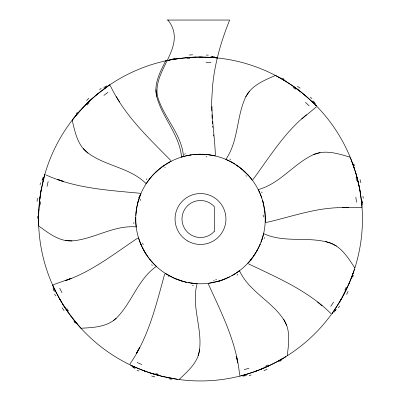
<?xml version="1.0" encoding="UTF-8"?>
<svg xmlns="http://www.w3.org/2000/svg" width="401" height="401" viewBox="0 0 401 401"><rect width="100%" height="100%" fill="white"/><g stroke="black" fill="none" stroke-linecap="round" stroke-linejoin="round"><path stroke-width="0.6" d="M265.277 219.252L264.926 212.269M38.556 218.685L38.561 218.234M135.723 218.946L135.738 217.593M265.277 219.317L265.272 219.618M38.561 217.788L38.586 215.989M265.277 219.553L265.191 222.304M135.733 217.783L135.824 222.615M38.596 215.527L38.606 215.046M38.621 214.555L39.574 200.881M38.651 213.543L38.566 220.851M38.802 210.149L38.832 209.563M135.824 215.432L136.475 209.177L137.799 202.736M179.077 379.526C187.102 371.892 196.48 363.923 199.107 352.584C203.317 329.577 190.816 306.73 197.107 283.697L188.044 282.575M39.143 205.237L40.07 196.946M136.069 212.294L136.17 211.432M40.275 195.493L39.965 197.693A50.701 8.416 -75.9 0 0 39.564 200.901M40.195 196.034L41.318 189.252M136.4 209.648L136.546 208.72M40.812 192.069L40.912 191.483M41.017 190.886L44.651 175.011M199.748 349.341L198.159 355.757M137.247 205.036L137.317 204.716M263.597 233.668L263.617 233.572C285.026 243.668 309.382 235.648 331.216 243.322C342.213 247.743 348.614 258.605 354.86 267.978M263.557 233.828L263.427 234.374M42.997 181.352L43.243 180.345M263.377 234.575L262.66 237.237M43.338 179.949L43.498 179.312M137.633 203.402L137.713 203.066M137.779 202.826L140.525 194.525M137.979 202.069L138.265 201.046M44.401 175.904L44.506 175.523M44.621 175.107L44.737 174.701M44.696 174.841L44.817 174.425M262.51 237.738L260.941 242.309M164.681 274.008C156.089 304.94 148.696 337.046 130.039 363.847M354.349 269.562L354.253 269.853M354.208 269.993L354.118 270.254M352.875 273.838L354.003 270.605M353.717 271.452L353.567 271.888M352.995 273.517L351.617 277.221M139.518 197.167L139.648 196.806M352.8 274.058L352.409 275.121M352.253 275.542L351.04 278.69M139.999 195.858L140.15 195.467M351.276 278.104L351.451 277.652M351.096 278.56L349.191 283.171M140.791 193.889L140.982 193.442M259.978 244.665L260.169 244.219M260.054 244.49L256.55 251.482M343.02 295.908L349.186 283.176M348.705 284.284L348.95 283.718M275.943 75.714L275.422 75.438C264.319 80.335 251.602 85.288 245.783 96.791C236.264 116.751 238.795 140.721 225.813 159.382L226.45 159.653M347.416 287.136L345.522 291.081M165.653 60.857C160.24 71.749 153.683 83.684 156.631 96.28C162.169 117.688 179.513 134.42 181.563 157.062L181.713 157.017M344.063 293.943L340.7 300.063M257.081 250.55L253.627 256.069M341.341 298.935L340.745 299.978M340.619 300.199L334.825 309.467M339.908 301.417L340.269 300.805M245.783 96.791L249.472 91.303M255.537 253.166L254.981 254.049A23.178 0.466 -49.8 0 1 254.715 254.424M335.627 308.259L334.459 310.008M334.479 309.978L332.083 313.402M253.853 255.743L253.457 256.309M147.508 181.753L147.919 181.177M253.482 256.274L249.497 261.382M332.444 312.9L332.239 313.191M148.325 180.62L146.185 183.708C129.358 166.776 103.343 166.154 85.518 151.012C76.992 143.082 74.897 131.032 72.15 120.255M252.841 257.171L252.199 258.033M148.636 180.199L151.673 176.44M252.966 179.578C269.617 157.057 284.379 132.581 306.494 114.781M72.22 120.17L72.721 119.518M72.696 119.553L73.142 118.982M73.067 119.077L74.015 117.879M73.498 118.526L73.749 118.21M251.302 259.196L250.825 259.793M73.904 118.019L74.36 117.448M74.24 117.598L74.751 116.967M74.601 117.147L75.844 115.628M75.268 116.33L75.594 115.939M75.754 115.744L83.142 107.413M76.065 115.368L76.36 115.017M76.651 114.666L76.942 114.32M77.233 113.979L79.032 111.909M249.297 261.612L248.485 262.525M79.358 111.538L80.03 110.781M152.104 175.949L153.718 174.204M248.089 262.956L247.783 263.282M153.252 174.696L157.418 170.636M83.132 107.423L88.877 101.684A50.701 8.416 -35.9 0 1 91.207 99.498L97.684 93.889M80.596 327.858L80.957 328.254C93.082 327.537 106.731 327.176 116.15 318.364C131.919 302.865 137.738 279.477 156.32 266.379L156.305 266.369M85.749 104.741L86.215 104.275M86.726 103.764L92.877 98.004M155.738 172.184L162.651 166.44L170.295 161.703M113.573 320.434L116.15 318.364M301.727 118.967L316.249 107.002M95.488 95.729L95.944 95.343M96.405 94.952L108.756 85.558M161.027 167.648L161.824 167.047M239.412 270.795L239.492 270.735C249.457 292.439 273.738 301.893 285.291 322.229C290.57 332.604 288.509 344.735 287.266 355.742M239.277 270.896L238.811 271.241M103.643 89.222L105.744 87.679M239.176 270.971L237.688 272.043M162.851 166.295L163.252 166.009M237.753 271.998L236.4 272.926M108.626 85.649L109.363 85.142M109.393 85.127L109.658 84.942M109.593 84.987L109.894 84.781M235.963 273.216L231.823 275.708M137.708 238.114C114.365 253.582 92.12 271.537 65.253 280.695L71.157 278.394L53.423 284.67M285.858 356.629L285.602 356.785M285.352 356.94L284.77 357.296M285.131 357.075L284.855 357.246M284.159 357.667L283.893 357.827M167.162 163.468L167.824 163.077M283.437 358.103L278.84 360.74M283.061 358.324L281.983 358.955M281.783 359.075L279.632 360.298M169.037 162.385L169.402 162.184M278.936 360.684L277.457 361.496M278.013 361.196L278.439 360.96M277.582 361.426L269.166 365.672L260.249 369.527M170.911 161.387L171.207 161.232M229.743 276.81L222.279 280.013M350.193 157.232C338.554 153.768 325.607 149.433 313.747 154.49C293.622 163.663 280.159 183.648 258.219 189.603L258.274 189.708M269.251 365.632L265.267 367.436A50.701 8.416 -15.9 0 1 262.329 368.689M225.698 278.68L224.866 279.026M262.304 368.694L254.319 371.742M257.016 370.77L255.888 371.186M222.339 279.993L220.37 280.66M221.698 280.219L222.019 280.104M253.998 371.857L247.141 374.088M313.747 154.49L320.103 152.661M220.605 280.585L219.071 281.066M209.287 283.186L220.029 280.77M181.558 157.062L185.207 156.064M247.126 374.093L245.252 374.644M245.151 374.674L244.625 374.825M244.66 374.815L241.307 375.727M216.751 281.713L217.091 281.622M240.625 375.902L240.881 375.837M239.733 376.128L240.024 376.053M185.718 155.939L190.46 155.012M266.038 222.525C289.507 217.247 312.439 208.836 336.69 207.748C344.87 206.881 354.379 207.668 362.023 207.357M165.608 60.867L166.139 60.752M166.28 60.721L167.272 60.511M167.117 60.546L167.653 60.431M167.357 60.491L168.194 60.32M167.949 60.371L168.711 60.215M168.435 60.27L169.152 60.13M168.961 60.165L169.763 60.01M169.533 60.055L171.067 59.764M170.57 59.854L175.357 59.027M171.798 59.629L172.25 59.548M172.696 59.468L173.142 59.393M173.583 59.318L174.024 59.243M174.45 59.173L190.405 57.378A50.701 8.416 4.1 0 1 193.598 57.203L200.756 57.067M190.199 155.057L191.563 154.851M175.813 58.957L176.29 58.887M176.776 58.812L177.778 58.666M208.615 283.276L208.335 283.312M192.791 154.691L199.778 154.235L206.776 154.535M38.671 212.921A161.944 161.944 0 0 1 283.046 79.684A161.944 161.944 0 0 1 283.572 358.023A161.944 161.944 0 0 1 38.697 225.698L38.707 225.908C48.496 233.071 59.142 241.613 72.015 240.901C94.065 239.166 113.553 224.991 136.205 226.901L136.205 226.911M186.044 57.714L195.833 57.132M342.354 207.442L348.664 207.302M199.297 57.067L211.999 57.473M167.042 20.05L229.648 20.05C222.525 37.709 216.851 56.045 213.969 74.897A194.565 194.54 -58.8 0 0 212.57 86.305L211.768 99.543A193.954 193.909 -65 0 0 211.778 110.992M201.452 57.067L202.164 57.072M72.015 240.901L65.418 240.45M210.229 57.358L212.329 57.498M212.289 57.493L215.999 57.809M215.838 57.794L216.234 57.829M216.194 57.829L216.58 57.864M206.675 154.525L207.377 154.596M216.455 57.854L216.936 57.899M216.735 57.879L217.372 57.944M207.267 154.585L214.194 155.693M192.821 283.327L192.455 283.281M140.119 193.287C108.16 190.194 75.258 188.485 45.629 174.771M177.427 379.296L161.949 376.293M209.903 154.916L210.279 154.971M173.944 378.76L174.194 378.8M173.443 378.674L172.961 378.589M171.618 378.354L172.059 378.434M171.177 378.273L170.3 378.108M169.412 377.937L169.859 378.023M168.485 377.752L168.956 377.847M168.004 377.657L167.011 377.451M214.169 155.688L214.991 155.874M186.495 282.254L185.563 282.038M214.941 155.859L215.272 155.939M185.748 282.083L184.3 281.728M161.929 376.288L149.518 372.714M183.904 281.622L184.34 281.738M183.974 281.642L174.124 278.169L165.137 273.281M158.916 375.521L154.706 374.344A50.701 8.416 24.1 0 1 151.648 373.416L150.836 373.146M181.869 281.046L181.016 280.785M325.547 241.492L331.216 243.322L336.444 246.074M180.585 280.65L179.708 280.359M150.039 372.885L144.906 371.105M178.806 280.043L179.262 280.204M145.678 371.391L146.245 371.592M144.22 370.855L144.876 371.095M145.112 371.186L143.553 370.604M143.232 370.484L134.741 367M176.089 279.011L175.453 278.745A23.178 0.466 30.2 0 1 175.036 278.55M226.405 159.633L226.745 159.788M226.58 159.713L226.846 159.829M226.786 159.804L228.625 160.656M134.646 366.955L133.262 366.334M134.145 366.73L134.445 366.865M132.801 366.118L131.022 365.291M227.989 160.35L228.274 160.485M228.354 160.525L228.851 160.766M130.626 365.1L130.275 364.93M228.69 160.686L229.247 160.956M229.713 161.192L233.417 163.217M248.394 263.803C277.392 277.667 307.778 290.514 330.94 313.587M276.249 75.874L277.758 76.681M277.001 76.275L277.271 76.421M277.532 76.561L280.314 78.1M278.75 77.228L279.156 77.453M279.873 77.849L284.88 80.786M281.753 78.922L282.139 79.152M282.525 79.378L282.911 79.604M233.327 163.167L234.896 164.114M283.281 79.824L292.154 85.498L300.976 92.004M233.678 163.372L233.943 163.533M285.296 81.042L286.159 81.573M235.933 164.781L241.758 169.072M293.106 86.155L296.66 88.706M237.512 165.844L237.848 166.079M238.189 166.32L238.53 166.57M239.227 167.082L239.933 167.618M299.226 90.641L304.79 95.117M240.655 168.179L248.65 175.678M317.512 302.038L322.148 305.803M303.672 94.185L313.141 102.656M305.321 95.568L305.863 96.029M88.004 153.192L83.243 148.606M243.698 170.736L244.224 171.212M244.816 171.758L244.465 171.433A23.178 0.466 50.2 0 1 244.795 171.763L245.166 172.094M311.863 101.433L315.988 105.483M155.728 265.823L154.325 264.434M315.878 105.373L316.153 105.653M316.459 105.964L316.128 105.623M153.919 264.023L153.633 263.728M247.607 174.545L247.948 174.911M153.272 263.347L150.099 259.698M248.119 175.092L251.688 179.307M170.781 160.49C148.285 137.583 124.18 115.122 110.295 85.568M80.33 327.567L73.934 320.033M77.639 324.504L77.303 324.118M77.142 323.928L76.827 323.557M75.949 322.509L76.235 322.855M75.664 322.163L68.711 313.121L62.646 303.983M149.979 259.552L149.408 258.825M73.629 319.652L73.002 318.855M251.803 179.458L252.309 180.129M148.831 258.074L148.255 257.302M148.656 257.843L147.302 255.968M70.586 315.692L70.937 316.163M68.04 312.173L66.421 309.828M147.357 256.049L145.383 253.036M66 309.201L65.574 308.564A50.701 8.416 64.1 0 1 63.829 305.888L63.378 305.161M146.109 254.189L144.35 251.312M167.924 20.05C188.56 46.145 152.034 69.679 157.553 96.39C163.513 117.528 181.623 133.673 183.483 156.38M62.932 304.449L59.428 298.534M116.28 96.546L119.558 101.944M144.896 252.234L144.205 251.051M60.556 300.499L60.857 301.016M60.255 299.978L55.574 291.271M144.305 251.226L141.122 244.901M144.154 250.966L143.899 250.51M283.702 319.331L286.61 325.271M55.644 291.407L53.148 286.184M55.183 290.474L55.408 290.941M258.675 190.515L259.392 192.034M55.002 290.108L54.716 289.517M259.337 191.914L259.828 193.001M53.052 285.968L53.213 286.329M52.957 285.768L53.143 286.174M52.987 285.828L52.696 285.186M52.872 285.577L52.581 284.926M141.137 244.926L140.711 243.933M141.027 244.675L140.831 244.219M260.043 193.498L261.778 198.009M140.736 243.988L138.821 238.806M208.415 284.164C221.718 313.382 236.69 342.73 239.623 375.251M350.534 158.054L355.647 172.585M352.213 162.37L352.474 163.062M352.554 163.282L352.94 164.35M353.091 164.771L353.386 165.613M353.537 166.039L353.682 166.465M353.832 166.901L353.988 167.362M354.143 167.829L354.299 168.305M138.646 238.249L138.495 237.753M262.5 200.244L262.916 201.678M355.647 172.59L357.918 181.001M355.817 173.157L355.988 173.748M262.906 201.638L263.026 202.074M263.006 202.004L264.916 212.169M356.835 176.761L359.106 186.305M263.236 202.871L263.442 203.698M263.542 204.124L263.743 204.991M358.644 184.134L360.003 191.011M359.767 189.703L360.263 192.525M360.153 191.868L361.612 202.61M264.459 208.761L264.57 209.447M156.631 96.28L155.934 89.814M136.185 226.74L135.854 223.141M264.84 211.492L264.876 211.833M361.381 200.52L361.958 206.515M213.512 134.821L213.623 136.059M212.736 126.23L212.846 127.453M212.335 121.297L212.53 123.774M212.129 118.285L211.928 114.691M215.347 155.077C214.871 138.846 212.154 122.761 211.954 106.516M38.686 225.517L38.702 225.783M38.676 225.222L38.691 225.532M38.681 225.362L38.656 224.665M38.666 224.971L38.646 224.37M38.601 222.841L38.651 224.44M38.626 223.668L38.611 223.267M38.606 223.021L38.561 220.339M38.591 222.289L38.596 222.55M38.581 221.668L38.586 221.974M265.267 217.873L265.277 218.63M38.561 220.089L38.556 219.141M186.806 58.671A62.09 7.87 1.7 0 1 189.874 58.431M205.939 62.225A94.09 37.584 12.5 0 1 211.011 62.486M206.32 55.067A87.383 38.767 14.2 0 1 208.365 55.148M210.821 56.27A39.739 9.313 8.8 0 1 212.685 56.396M212.069 56.666A17.594 2.737 7.4 0 1 214.56 56.847M189.382 55.037A74.27 14.677 10.1 0 1 192.716 54.772M172.831 58.536A82.4 5.589 -0.6 0 1 174.901 58.125M171.653 59.559A26.346 0.561 -13 0 1 172.059 59.488M206.049 156.856A67.338 5.293 -2.9 0 1 206.996 156.746M213.237 155.267A6.687 0.792 14.5 0 1 213.522 155.327M203.623 154.265A23.178 0.466 10.2 0 1 204.064 154.345M184.45 154.275A116.064 11.449 6.4 0 1 185.357 153.733M186.941 155.513A22.977 0.697 -17.1 0 1 187.202 155.473M86.947 104.987A62.09 7.87 -38.3 0 1 89.142 102.831M103.889 95.408A94.09 37.584 -27.5 0 1 107.939 92.35M99.583 89.679A87.383 38.767 -25.8 0 1 101.197 88.426M103.799 87.709A39.739 9.313 -31.2 0 1 105.308 86.606M105.012 87.212A17.594 2.737 -32.6 0 1 107.037 85.749M86.586 100.546A74.27 14.677 -29.9 0 1 88.967 98.2M76.15 113.864A82.4 5.589 -40.6 0 1 77.478 112.22M75.909 115.403A26.346 0.561 -53 0 1 76.175 115.092M164.796 167.829A67.338 5.293 -42.9 0 1 165.172 167.438M168.48 162.455A6.687 0.792 -25.5 0 1 169.037 162.134M161.272 167.402A23.178 0.466 -29.8 0 1 161.668 167.182M146.596 179.738A116.064 11.449 -33.6 0 1 146.941 178.741M149.297 179.087A22.977 0.697 -57.1 0 1 149.473 178.886M40.22 204.655A62.09 7.87 -78.3 0 1 40.516 201.593M47.042 186.425A94.09 37.584 -67.5 0 1 48.185 181.478M40.06 184.806A87.383 38.767 -65.8 0 1 40.496 182.806M42.025 180.585A39.739 9.313 -71.2 0 1 42.471 178.771M42.636 179.427A17.594 2.737 -72.6 0 1 43.248 177.001M37.093 201.482A74.27 14.677 -69.9 0 1 37.408 198.154M37.659 218.395A82.4 5.589 -80.6 0 1 37.614 216.279M38.461 219.728A26.346 0.561 87 0 1 38.466 219.317M140.395 200.575A67.338 5.293 -82.9 0 1 140.48 199.362M138.52 197.979A18.667 4.15 -62.1 0 1 138.726 197.362M139.618 196.264A6.687 0.792 -65.5 0 1 139.789 195.793M137.282 204.69A23.178 0.466 -69.8 0 1 137.438 204.269M133.964 223.578A116.064 11.449 -73.6 0 1 133.588 222.585M135.618 221.337A22.977 0.697 82.9 0 1 135.623 221.071M68.496 311.036A62.09 7.87 61.7 0 1 66.751 308.499M62 292.69A94.09 37.584 72.5 0 1 59.694 288.169M55.614 295.938A87.383 38.767 74.2 0 1 54.661 294.123M54.406 291.442A39.739 9.313 68.8 0 1 53.579 289.763M54.125 290.159A17.594 2.737 67.4 0 1 53.032 287.908M64.055 310.62A74.27 14.677 70.1 0 1 62.16 307.868M75.363 323.206A82.4 5.589 59.4 0 1 73.969 321.617M76.837 323.717A26.346 0.561 47 0 1 76.571 323.401M143.332 244.51A67.338 5.293 57.1 0 1 142.37 243.191M142.871 248.68A23.178 0.466 70.2 0 1 142.721 248.254M152.465 265.277A116.064 11.449 66.4 0 1 151.543 264.76M152.295 262.5A22.977 0.697 42.9 0 1 152.124 262.289M158.53 374.359A62.09 7.87 21.7 0 1 155.568 373.537M141.764 364.474A94.09 37.584 32.5 0 1 137.092 362.494M138.957 371.07A87.383 38.767 34.2 0 1 137.067 370.293M135.142 368.404A39.739 9.313 28.8 0 1 133.433 367.647M134.109 367.602A17.594 2.737 27.4 0 1 131.824 366.579M154.866 376.89A74.27 14.677 30.1 0 1 151.643 376.003M171.618 379.266A82.4 5.589 19.4 0 1 169.528 378.945M173.072 378.709A26.346 0.561 7 0 1 172.671 378.634M169.027 276.394A18.667 4.15 37.9 0 1 168.26 275.973M166.731 274.545A6.687 0.792 34.5 0 1 166.48 274.394M193.442 285.327A116.064 11.449 26.4 0 1 192.405 285.522M191.528 283.312A22.977 0.697 2.9 0 1 191.262 283.256M268.209 364.99A62.09 7.87 -18.3 0 1 265.407 366.268M249.011 368.198A94.09 37.584 -7.5 0 1 244.159 369.682M251.101 375.05A87.383 38.767 -5.8 0 1 249.151 375.677M246.465 375.461A39.739 9.313 -11.2 0 1 244.665 375.983M245.156 375.511A17.594 2.737 -12.6 0 1 242.745 376.198M267.026 369.286A74.27 14.677 -9.9 0 1 263.988 370.674M281.387 360.339A82.4 5.589 -20.6 0 1 279.577 361.431M282.144 358.975A26.346 0.561 -33 0 1 281.788 359.181M216.545 279.312A67.338 5.293 -22.9 0 1 215.688 279.733M214.224 280.454A67.338 5.293 -22.9 0 1 213.497 280.81M219.713 280.916A23.178 0.466 -9.8 0 1 219.267 280.986M237.723 274.349A116.064 11.449 -13.6 0 1 237.056 275.166M234.961 274.033A22.977 0.697 -37.1 0 1 234.725 274.164M346.203 287.317A62.09 7.87 -58.3 0 1 344.88 290.093M345.537 291.066A50.701 8.416 -55.9 0 1 344.078 293.928M333.557 302.108A94.09 37.584 -47.5 0 1 330.795 306.369M339.567 306.018A87.383 38.767 -45.8 0 1 338.474 307.752M336.279 309.316A39.739 9.313 -51.2 0 1 335.236 310.865M335.306 310.194A17.594 2.737 -52.6 0 1 333.903 312.264M348.058 291.367A74.27 14.677 -49.9 0 1 346.624 294.384M353.311 275.281A82.4 5.589 -60.6 0 1 352.629 277.281M353.01 273.748A26.346 0.561 -73 0 1 352.87 274.134M251.001 260.655A18.667 4.15 -42.1 0 1 250.856 260.83M249.933 261.201A6.687 0.792 -45.5 0 1 249.237 262.018M264.585 237.472A116.064 11.449 -53.6 0 1 264.6 238.53M262.269 239.011A22.977 0.697 -77.1 0 1 262.169 239.262M356.023 177.678A62.09 7.87 81.7 0 1 356.795 180.656M357.923 180.976A50.701 8.416 84.1 0 1 358.644 184.109M355.847 197.142A94.09 37.584 -87.5 0 1 356.464 202.179M362.96 196.274A87.383 38.767 -85.8 0 1 363.236 198.3M362.559 200.911A39.739 9.313 88.8 0 1 362.76 202.771M362.384 202.209A17.594 2.737 87.4 0 1 362.639 204.695M360.048 179.588A74.27 14.677 -89.9 0 1 360.89 182.821M353.732 163.889A82.4 5.589 79.4 0 1 354.494 165.864M352.519 162.911A26.346 0.561 67 0 1 352.659 163.297M263.056 214.991A67.338 5.293 77.1 0 1 263.622 216.941M265.617 218.66A12.807 2.13 -84.1 0 1 265.622 219.462M261.462 191.959A116.064 11.449 86.4 0 1 262.154 192.761M260.675 194.625A22.977 0.697 62.9 0 1 260.76 194.881M293.071 87.383A62.09 7.87 41.7 0 1 295.577 89.167M296.645 88.686A50.701 8.416 44.1 0 1 299.216 90.621M305.447 102.4A94.09 37.584 52.5 0 1 309.161 105.864M310.339 97.162A87.383 38.767 54.2 0 1 311.853 98.541M313.011 100.977A39.739 9.313 48.8 0 1 314.359 102.27M313.712 102.085A17.594 2.737 47.4 0 1 315.507 103.824M297.382 86.255A74.27 14.677 50.1 0 1 300.103 88.195M282.454 78.29A82.4 5.589 39.4 0 1 284.304 79.308M280.895 78.315A26.346 0.561 27 0 1 281.251 78.526M245.838 175.718A67.338 5.293 37.1 0 1 246.515 176.174M229.813 159.102A116.064 11.449 46.4 0 1 230.856 159.272M230.926 161.653A22.977 0.697 22.9 0 1 231.151 161.788M38.601 222.66A161.944 161.944 0 0 1 38.601 215.357M139.593 347.637L136.546 353.201L139.593 347.637M63.248 181.362L57.243 179.327L63.248 181.362M237.763 362.915L236.525 356.72L237.758 362.89M214.38 231.252L214.38 206.766A18.506 18.506 0 0 0 187.688 205.648A18.506 18.506 0 0 0 187.688 232.364A18.506 18.506 0 0 0 214.38 231.252M187.778 241.046A25.448 25.448 0 0 0 225.948 219.006A25.448 25.448 0 0 0 187.778 196.971A25.448 25.448 0 0 0 187.778 241.046M168.109 275.106A64.777 64.777 0 0 0 265.277 219.006A64.777 64.777 0 0 0 168.109 162.911A64.777 64.777 0 0 0 168.109 275.106"/></g></svg>
